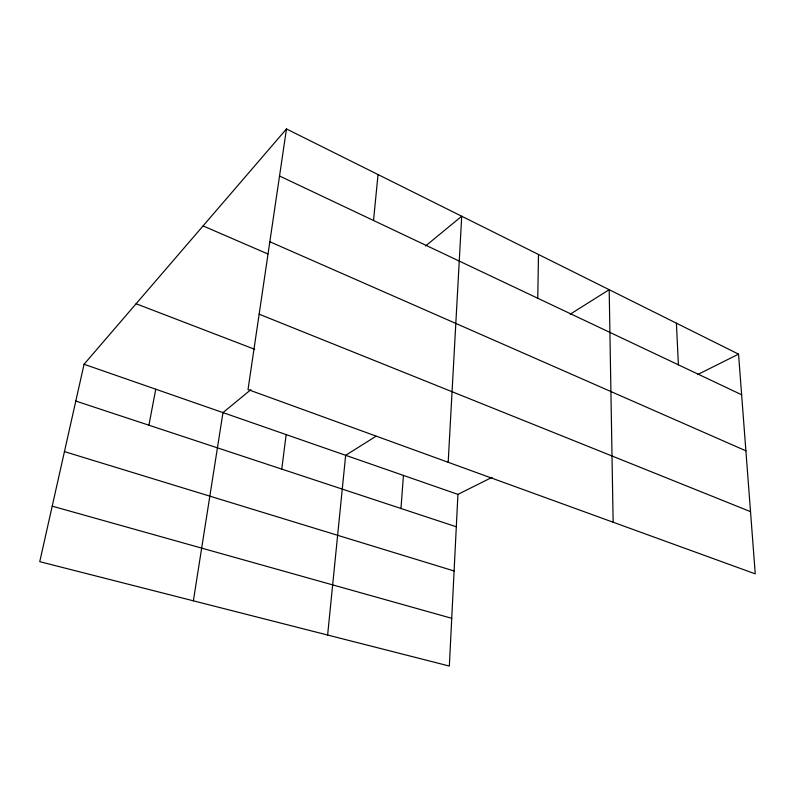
<?xml version="1.0" encoding="UTF-8"?>
<svg xmlns="http://www.w3.org/2000/svg" width="795" height="795" viewBox="0 0 795 795"><rect width="100%" height="100%" fill="white"/><g stroke="black" fill="none" stroke-linecap="round" stroke-linejoin="round"><path stroke-width="1.19" d="M537.748 298.244L538.493 254.48M492.045 477.338L457.93 494.381L449.344 666.051L39.75 561.668L84.061 364.259L286.478 128.949L738.545 354.133L755.25 573.861L248.02 389.56L286.478 128.949M448.181 462.293L461.716 216.24L425.573 245.963M400.978 508.492L403.433 475.42M373.521 220.493L378.032 174.552M327.629 635.036L345.656 455.316L376.035 436.226M281.758 469.11L286.16 434.607M193.374 600.821L222.978 412.615L250.892 389.649M148.923 425.216L155.74 389.212M570.303 314.134L609.189 289.698L613.134 522.226M697.791 374.505L738.545 354.133M52.212 506.157L451.729 618.301M64.455 451.61L454.094 570.979M75.803 401.058L456.31 526.777M84.061 364.259L457.93 494.381M136.104 303.76L254.648 349.283M259.14 314.194L750.52 511.642M203.063 225.919L267.835 253.953M269.833 241.75L745.899 450.825M279.532 175.993L741.636 394.767M676.406 323.187L678.403 364.835"/></g></svg>
